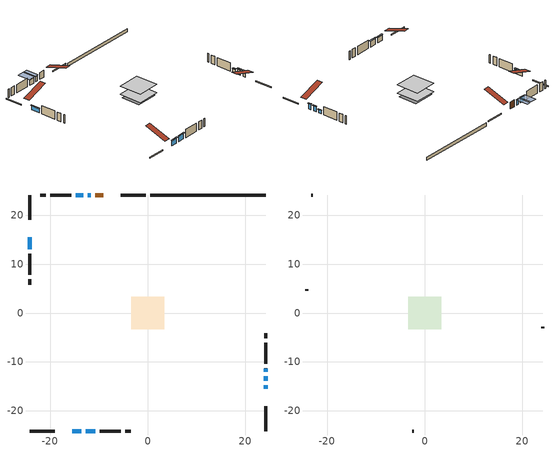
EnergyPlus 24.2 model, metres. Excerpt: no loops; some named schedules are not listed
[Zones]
conditioned space
 floor outside (Floor1 construction): -1.43,-1.43 -1.43,1.43 1.43,1.43 1.43,-1.43 z0.61
 floor adiabatic (Floor3 construction): -2.95,-2.95 -2.95,2.95 2.95,2.95 2.95,-2.95 z0.61
 floor adiabatic (AdiabaticFloorConstruction): -3.36,-3.36 -3.36,3.36 3.36,3.36 3.36,-3.36 z0.61
 floor foundation (Slab1 construction): -3.13,-2.78 -3.13,2.78 3.13,2.78 3.13,-2.78 z-0.3
 wall outside (RimJoist1 construction): -0.38,24.2 -5.5,24.2 / -24.2,-24.2 -19.09,-24.2 / -24.2,24.2 -24.2,19.09 / 24.2,-24.2 24.2,-19.09 z0.61:0.91
 wall outside (AdiabaticWallConstruction 1): -9.08,24.2 -10.74,24.2 z0.61:2.64
 wall outside (AdiabaticWallConstruction): 24.2,-15.5 24.2,-14.79 / -11.67,24.2 -12.28,24.2 z0.61:2.14; 24.2,-13.86 24.2,-13.02 z0.61:2.06; 24.2,-12.1 24.2,-11.38 z0.61:1.58; -15.5,-24.2 -13.67,-24.2 / -13.21,24.2 -14.73,24.2 z0.61:2.13; -12.74,-24.2 -10.81,-24.2 z0.61:2.26; -24.2,15.5 -24.2,13.06 z0.61:1.83
 wall outside (Wall1 construction): -15.66,24.2 -19.96,24.2 / -9.89,-24.2 -5.58,-24.2 / -24.2,12.13 -24.2,7.83 / 24.2,-10.46 24.2,-6.15 z0.61:3.05
 wall outside (Wall2 construction): -20.89,24.2 -22.01,24.2 / -4.65,-24.2 -3.53,-24.2 / -24.2,6.9 -24.2,5.78 / 24.2,-5.22 24.2,-4.1 z0.61:3.05
 wall foundation (FoundationWall1 construction): 24.2,24.2 0.55,24.2 z-0.3:0.61
 window (WindowConstruction): 24.2,-15.5 24.2,-14.79 z0.61:2.13
 window (WindowConstruction 1): 24.2,-13.86 24.2,-13.02 z0.61:2.06
 window (WindowConstruction 2): 24.2,-12.1 24.2,-11.38 z0.61:1.58
 window (WindowConstruction 3): -15.5,-24.2 -13.67,-24.2 z0.61:2.13
 window (WindowConstruction 4): -12.74,-24.2 -10.81,-24.2 z0.61:2.26
 window (WindowConstruction 5): -24.2,15.5 -24.2,13.06 z0.61:1.83
 window (WindowConstruction 6): -11.67,24.2 -12.28,24.2 z0.61:2.13
 window (WindowConstruction 7): -13.21,24.2 -14.73,24.2 z0.61:2.13
 door (Door): -9.08,24.2 -10.74,24.2 z0.61:2.64
 ceiling adiabatic (AdiabaticFloorConstruction): 3.36,-3.36 3.36,3.36 -3.36,3.36 -3.36,-3.36 z0.61
attic - vented
 floor to conditioned space (Floor2 construction Reversed): -3.36,-3.36 -3.36,3.36 3.36,3.36 3.36,-3.36 z3.05
 wall outside (Wall3 construction): -22.94,24.2 -23.27,24.2 / -2.61,-24.2 -2.27,-24.2 / -24.2,4.85 -24.2,4.52 / 24.2,-3.18 24.2,-2.84 z0.61:3.05
 roof outside (Roof1 construction): -8.15,24.2,3.05 -8.15,17.65,5.23 -6.42,17.65,5.23 -6.42,24.2,3.05; -16.43,-24.2,3.05 -16.43,-17.65,5.23 -18.16,-17.65,5.23 -18.16,-24.2,3.05; -24.2,16.43,3.05 -17.65,16.43,5.23 -17.65,18.16,5.23 -24.2,18.16,3.05; 24.2,-16.43,3.05 17.65,-16.43,5.23 17.65,-18.16,5.23 24.2,-18.16,3.05
shading: 24.2,-14.59 24.2,-15.7 24.5,-15.7 24.5,-14.59 z2.34; 24.2,-12.82 24.2,-14.06 24.5,-14.06 24.5,-12.82 z2.26; 24.2,-11.18 24.2,-12.3 24.5,-12.3 24.5,-11.18 z1.78; -13.47,-24.2 -15.7,-24.2 -15.7,-24.5 -13.47,-24.5 z2.34; -10.61,-24.2 -12.95,-24.2 -12.95,-24.5 -10.61,-24.5 z2.46; -24.2,12.86 -24.2,15.7 -24.5,15.7 -24.5,12.86 z2.03; -12.48,24.2 -11.47,24.2 -11.47,27.86 -12.48,27.86 z2.34; -14.93,24.2 -13,24.2 -13,27.86 -14.93,27.86 z2.34
[Building]
Building 1: Terrain=Suburbs
[Site:Location]
Windsor AP_ON: Latitude {deg}=42.28; Longitude {deg}=-82.96; Time Zone {hr}=-5; Elevation {m}=190; Keep Site Location Information=Yes
[Site:GroundTemperature:Shallow]
6.34957, 4.46684, 4.31606, 5.20952, 8.79623, 12.3662, 15.4612, 17.4219, 17.5884, 15.9938, 12.9777, 9.51722
[Site:WaterMainsTemperature]
Calculation Method=Schedule; Temperature Schedule=mains temperature schedule
[Material] Roughness=Rough; Thermal Absorptance=0.9
Name | Thickness {m} | Conductivity {W/m-K} | Density {kg/m3} | Specific Heat {J/kg-K} | Solar Absorptance | Visible Absorptance
asphalt or fiberglass shingles | 0.00635 | 0.162714 | 1121.4 | 1465.45 | 0.4 | 0.4
ceiling loosefill ins | 0.169333 | 0.0480833 | 16.02 | 1046.75 | 0.7 | 0.7
ceiling stud and cavity | 0.1397 | 0.226676 | 65.682 | 1177.47 | 0.7 | 0.7
concrete 4.0 in. | 0.1016 | 1.803125 | 2242.8 | 837.4 | 0.7 | 0.7
concrete 8.0 in. | 0.2032 | 1.803125 | 2242.8 | 837.4 | 0.7 | 0.7
door material | 0.04445 | 0.053851 | 512.64 | 1214.23 | 0.7 | 0.7
exterior vertical ins | 0.00202101 | 0.029427 | 32.04 | 1214.23 | 0.7 | 0.7
floor covering | 0.0127 | 9.015625 | 54.468 | 1339.84 | 0.6 | 0.6
floor covering 1 | 0.0127 | 0.0433444 | 54.468 | 1339.84 | 0.6 | 0.6
floor rigid ins; wall rigid ins | 0.512978 | 0.029427 | 32.04 | 1214.23 | 0.7 | 0.7
floor stud and cavity | 0.0889 | 0.194557 | 50.32683 | 1063.81 | 0.7 | 0.7
floor stud and cavity 1 | 0.0889 | 0.342986 | 50.32683 | 1063.81 | 0.7 | 0.7
floor stud and cavity 2 | 0.1397 | 1.75129 | 37.0049 | 1207.88 | 0.7 | 0.7
furniture material conditioned space 1 | 0.1524 | 0.115458 | 640.8 | 1214.23 | 0.6 | 0.6
gypsum board | 0.0127 | 0.160291 | 801 | 837.4 | 0.6 | 0.6
gypsum board 1 | 0.0127 | 0.160291 | 801 | 837.4 | 0.7 | 0.7
osb sheathing 0.5 in. | 0.0127 | 0.115458 | 512.64 | 1214.23 | 0.7 | 0.7
osb sheathing 0.75 in. | 0.01905 | 0.115458 | 512.64 | 1214.23 | 0.7 | 0.7
rim joist stud and cavity | 0.0508 | 0.153904 | 50.32683 | 1063.81 | 0.6 | 0.6
wall stud and cavity | 0.1397 | 1.36813 | 139.0536 | 1170.24 | 0.7 | 0.7
wall stud and cavity 1 | 0.1397 | 1.34494 | 139.0536 | 1170.24 | 0.7 | 0.7
wall stud and cavity 2 | 0.0889 | 6.1454 | 50.32683 | 1063.81 | 0.6 | 0.6
wall stud and cavity 3 | 0.0889 | 0.380278 | 52.3479 | 1209.89 | 0.7 | 0.7
wall stud and cavity 4 | 0.0889 | 0.391764 | 83.0341 | 1211.67 | 0.7 | 0.7
wood siding | 0.0254 | 0.102417 | 544.68 | 1172.36 | 0.84 | 0.84
wood siding 1 | 0.00254 | 0.102417 | 544.68 | 1172.36 | 0.84 | 0.84
wood siding 2; wood siding 3; wood siding 4 | 0.0254 | 0.102417 | 544.68 | 1172.36 | 0.7 | 0.7
[WindowMaterial:SimpleGlazingSystem]
Name | U-Factor {W/m2-K} | Solar Heat Gain Coefficient
WindowMaterial | 2.915653 | 0.47
WindowMaterial 1 | 2.90486 | 0.48
WindowMaterial 2 | 2.95937 | 0.43
WindowMaterial 3 | 2.84581 | 0.54
WindowMaterial 4 | 2.77597 | 0.6
WindowMaterial 5 | 2.83673 | 0.54
WindowMaterial 6 | 2.93155 | 0.45
WindowMaterial 7 | 2.86342 | 0.52
[Construction]
AdiabaticFloorConstruction: floor stud and cavity 2, floor rigid ins, osb sheathing 0.75 in., floor covering 1
AdiabaticWallConstruction: wood siding 3, wall rigid ins, wall stud and cavity 3, gypsum board
AdiabaticWallConstruction 1: wood siding 4, wall rigid ins, wall stud and cavity 3, gypsum board
Door: door material
Floor1 construction: floor stud and cavity, floor covering
Floor2 construction Reversed: gypsum board, ceiling stud and cavity, ceiling loosefill ins
Floor3 construction: floor stud and cavity 1, floor covering
FoundationWall1 construction: concrete 8.0 in., gypsum board 1
furniture construction conditioned space 1: furniture material conditioned space 1
PartitionWallConstruction: gypsum board, wall stud and cavity 4, gypsum board
RimJoist1 construction: wood siding 2, rim joist stud and cavity
Roof1 construction: asphalt or fiberglass shingles
Slab1 construction: concrete 4.0 in.
Wall1 construction: wood siding, osb sheathing 0.5 in., wall stud and cavity, gypsum board
Wall2 construction: wood siding, osb sheathing 0.5 in., wall stud and cavity 1, gypsum board
Wall3 construction: wood siding 1, wall stud and cavity 2
WindowConstruction: WindowMaterial
WindowConstruction 1: WindowMaterial 1
WindowConstruction 2: WindowMaterial 2
WindowConstruction 3: WindowMaterial 3
WindowConstruction 4: WindowMaterial 4
WindowConstruction 5: WindowMaterial 5
WindowConstruction 6: WindowMaterial 6
WindowConstruction 7: WindowMaterial 7
[Zone] Multiplier=1; Part of Total Floor Area=Yes
Name | Volume {m3}
attic - vented | 16.0374
conditioned space | 150.7
[Space]
Name | Zone | Volume {m3}
attic - vented 1 | attic - vented | 16.0374
conditioned space 1 | conditioned space | 150.7
[ZoneInfiltration:EffectiveLeakageArea]
infil attic - vented 1: Zone or Space=attic - vented 1; Schedule=Always On Discrete; Effective Air Leakage Area {cm2}=2010.67; Stack Coefficient=0.000321415; Wind Coefficient=1.2113e-05
[ZoneMixing]
whole house fan mix: Zone or Space=attic - vented; Schedule=Always On Continuous; Design Flow Rate Calculation Method=Flow/Zone; Design Flow Rate {m3/s}=0; Source Zone or Space=conditioned space
[SurfaceProperty:ExposedFoundationPerimeter]
Slab1: Exposed Perimeter Calculation Method=TotalExposedPerimeter; Total Exposed Perimeter {m}=23.653
[InternalMass] Zone or ZoneList=conditioned space; Space or SpaceList=conditioned space 1
Name | Construction | Surface Area {m2}
furniture mass conditioned space 1 | furniture construction conditioned space 1 | 49.2241
partition wall mass | PartitionWallConstruction | 88.2202
[Lights]
interior lighting: Zone or ZoneList or Space or SpaceList=conditioned space 1; Schedule=interior lighting schedule; Design Level Calculation Method=LightingLevel; Lighting Level {W}=343.2; Return Air Fraction=0; Fraction Radiant=0.6; Fraction Visible=0.2; Fraction Replaceable=1
[People]
occupants: Zone or ZoneList or Space or SpaceList=conditioned space 1; Number of People Schedule=occupants schedule; Number of People Calculation Method=People; Number of People=3; Fraction Radiant=0.314171; Sensible Heat Fraction=0.56303; Activity Level Schedule=occupants activity schedule; Carbon Dioxide Generation Rate {m3/s-W}=0; Enable ASHRAE 55 Comfort Warnings=No; Mean Radiant Temperature Calculation Type=EnclosureAveraged
[ElectricEquipment] Zone or ZoneList or Space or SpaceList=conditioned space 1; Design Level Calculation Method=EquipmentLevel
Name | Schedule | Design Level {W} | Fraction Latent | Fraction Radiant | Fraction Lost
clothes dryer | clothes dryer schedule | 140.772 | 0.015 | 0.081 | 0.85
clothes washer | clothes washer schedule | 32.1985 | 0.03 | 0.162 | 0.7
cooking range | cooking range schedule | 215.147 | 0.08 | 0.432 | 0.2
dishwasher | dishwasher schedule | 66.8632 | 0.3 | 0.18 | 0.4
fridge | fridge schedule | 72.9452 | 0 | 0.6 | 0
mech vent house fan | mech vent house fan schedule | 0 | 0 | 0 | 1
mech vent house fan cfis | mech vent house fan cfis schedule | 0 | 0 | 0 | 0
misc plug loads | misc plug loads schedule | 494.7 | 0.045 | 0.513 | 0.1
whole house fan | Always On Discrete | 0 | 0 | 0 | 1
[OtherEquipment] Zone or ZoneList or Space or SpaceList=conditioned space 1; Design Level Calculation Method=EquipmentLevel
Name | Fuel Type | Schedule | Design Level {W} | Fraction Latent | Fraction Radiant | Fraction Lost
clothes dryer 1 | Electricity | clothes dryer schedule | 0 | 0.015 | 0.081 | 0.85
cooking range 1 | Electricity | cooking range schedule | 0 | 0.08 | 0.432 | 0.2
general water use latent | None | general water use schedule | 62.594 | 1 | 0 | 0
general water use sensible | None | general water use schedule | -61.6891 | 0 | 0.6 | 0
mech vent house fan latent load | None | Always On Discrete | 0 | 1 | 0 | 0
mech vent house fan sensible load | None | Always On Discrete | 0 | 0 | 0 | 0
water heater energy adjustment1 | Electricity | Always On Discrete | 0.01 | 0 | 0 | 1
[ZoneInfiltration:DesignFlowRate] Zone or ZoneList or Space or SpaceList=conditioned space 1; Schedule=Always On Discrete; Design Flow Rate Calculation Method=Flow/Zone; Design Flow Rate {m3/s}=0
infil flow; natural vent flow; whole house fan flow
[AvailabilityManager:Scheduled]
furnace airloop Availability Manager: Schedule=Always On Discrete
[Foundation:Kiva]
Foundation Kiva 1: Initial Indoor Air Temperature {C}=18; Wall Height Above Grade {m}=0.609996; Wall Depth Below Slab {m}=0.2032; Custom Block Material Name 1=exterior vertical ins; Custom Block Depth 1 {m}=0.910011; Custom Block X Position 1 {m}=0.2159; Custom Block Z Position 1 {m}=0
[Foundation:Kiva:Settings]
Soil Conductivity {W/m-K}=0.849921; Soil Density {kg/m3}=1842.3; Soil Specific Heat {J/kg-K}=418.7; Ground Solar Absorptivity=0.9; Ground Thermal Absorptivity=0.9; Ground Surface Roughness {m}=0.03; Far-Field Width {m}=40; Deep-Ground Boundary Condition=ZeroFlux; Deep-Ground Depth {m}=40; Minimum Cell Dimension {m}=0.2; Maximum Cell Growth Coefficient=3; Simulation Timestep=Timestep
[Exterior:Lights]
exterior lighting: Schedule=exterior lighting schedule; Design Level {W}=75.6
[EnergyManagementSystem:GlobalVariable]
furnace_airloop_Fan_RTF
infil_program_Qfan
infil_program_Qinf
natural_vent_program_Qnv
natural_vent_program_Qwhf
[EnergyManagementSystem:Sensor]
Name | Output:Variable or Output:Meter Index Key | Output:Variable or Output:Meter
airflow_gain | infil flow | Infiltration Sensible Heat Gain Energy
airflow_gain_1 | natural vent flow | Infiltration Sensible Heat Gain Energy
airflow_gain_2 | whole house fan flow | Infiltration Sensible Heat Gain Energy
airflow_loss | infil flow | Infiltration Sensible Heat Loss Energy
airflow_loss_1 | natural vent flow | Infiltration Sensible Heat Loss Energy
airflow_loss_2 | whole house fan flow | Infiltration Sensible Heat Loss Energy
clg_load_cond |  | Cooling:EnergyTransfer:Zone:CONDITIONED SPACE
clg_sp_s; clg_sp_s_1 | cooling setpoint | Schedule Value
clothes_dryer_exhaust_0_sch_s | clothes dryer exhaust 0 schedule | Schedule Value
cool_season | cooling season schedule | Schedule Value
htg_load_cond |  | Heating:EnergyTransfer:Zone:CONDITIONED SPACE
htg_sp_s; htg_sp_s_1 | heating setpoint | Schedule Value
ig_ee_conv | clothes dryer | Electric Equipment Convective Heating Energy
ig_ee_conv_2 | cooking range | Electric Equipment Convective Heating Energy
ig_ee_conv_4 | fridge | Electric Equipment Convective Heating Energy
ig_ee_conv_5 | misc plug loads | Electric Equipment Convective Heating Energy
ig_ee_conv_6 | whole house fan | Electric Equipment Convective Heating Energy
ig_ee_rad | clothes dryer | Electric Equipment Radiant Heating Energy
ig_ee_rad_2 | cooking range | Electric Equipment Radiant Heating Energy
ig_ee_rad_4 | fridge | Electric Equipment Radiant Heating Energy
ig_ee_rad_5 | misc plug loads | Electric Equipment Radiant Heating Energy
ig_ee_rad_6 | whole house fan | Electric Equipment Radiant Heating Energy
ig_lgt_conv | interior lighting | Lights Convective Heating Energy
ig_lgt_rad | interior lighting | Lights Radiant Heating Energy
ig_lgt_vis | interior lighting | Lights Visible Radiation Heating Energy
ig_oe_conv | clothes dryer 1 | Other Equipment Convective Heating Energy
ig_oe_conv_1 | cooking range 1 | Other Equipment Convective Heating Energy
ig_oe_conv_2 | general water use latent | Other Equipment Convective Heating Energy
ig_oe_conv_3 | general water use sensible | Other Equipment Convective Heating Energy
ig_oe_conv_4 | water heater energy adjustment1 | Other Equipment Convective Heating Energy
ig_oe_rad | clothes dryer 1 | Other Equipment Radiant Heating Energy
ig_oe_rad_1 | cooking range 1 | Other Equipment Radiant Heating Energy
ig_oe_rad_2 | general water use latent | Other Equipment Radiant Heating Energy
ig_oe_rad_3 | general water use sensible | Other Equipment Radiant Heating Energy
ig_oe_rad_4 | water heater energy adjustment1 | Other Equipment Radiant Heating Energy
ig_ppl_conv | occupants | People Convective Heating Energy
ig_ppl_rad | occupants | People Radiant Heating Energy
im_conv | furniture mass conditioned space 1 | Surface Inside Face Convection Heat Gain Energy
im_conv_1 | partition wall mass | Surface Inside Face Convection Heat Gain Energy
im_ig | furniture mass conditioned space 1 | Surface Inside Face Internal Gains Radiation Heat Gain Energy
im_ig_1 | partition wall mass | Surface Inside Face Internal Gains Radiation Heat Gain Energy
im_lgt | furniture mass conditioned space 1 | Surface Inside Face Lights Radiation Heat Gain Energy
im_lgt_1 | partition wall mass | Surface Inside Face Lights Radiation Heat Gain Energy
im_sol | furniture mass conditioned space 1 | Surface Inside Face Solar Radiation Heat Gain Energy
im_sol_1 | partition wall mass | Surface Inside Face Solar Radiation Heat Gain Energy
im_surf | furniture mass conditioned space 1 | Surface Inside Face Net Surface Thermal Radiation Heat Gain Energy
im_surf_1 | partition wall mass | Surface Inside Face Net Surface Thermal Radiation Heat Gain Energy
mv_conv | mech vent house fan | Electric Equipment Convective Heating Energy
mv_conv_1 | mech vent house fan cfis | Electric Equipment Convective Heating Energy
mv_conv_2 | mech vent house fan latent load | Other Equipment Convective Heating Energy
mv_conv_3 | mech vent house fan sensible load | Other Equipment Convective Heating Energy
mv_rad | mech vent house fan | Electric Equipment Radiant Heating Energy
mv_rad_1 | mech vent house fan cfis | Electric Equipment Radiant Heating Energy
mv_rad_2 | mech vent house fan latent load | Other Equipment Radiant Heating Energy
mv_rad_3 | mech vent house fan sensible load | Other Equipment Radiant Heating Energy
natural_vent_s | natural vent schedule | Schedule Value
out_pb_s |  | Site Outdoor Air Barometric Pressure
out_wt_s |  | Site Outdoor Air Humidity Ratio
site_vw_s |  | Site Wind Speed
ss_back_out | Window1 | Surface Window Shortwave from Zone Back Out Window Heat Transfer Rate
ss_back_out_1 | Window2 | Surface Window Shortwave from Zone Back Out Window Heat Transfer Rate
ss_back_out_2 | Window3 | Surface Window Shortwave from Zone Back Out Window Heat Transfer Rate
ss_back_out_3 | Window4 | Surface Window Shortwave from Zone Back Out Window Heat Transfer Rate
ss_back_out_4 | Window5 | Surface Window Shortwave from Zone Back Out Window Heat Transfer Rate
ss_back_out_5 | Window6 | Surface Window Shortwave from Zone Back Out Window Heat Transfer Rate
ss_back_out_6 | Window7 | Surface Window Shortwave from Zone Back Out Window Heat Transfer Rate
ss_back_out_7 | Window8 | Surface Window Shortwave from Zone Back Out Window Heat Transfer Rate
ss_conv | Door1 | Surface Inside Face Convection Heat Gain Energy
ss_conv_1 | Window1 | Surface Inside Face Convection Heat Gain Energy
ss_conv_2 | Window2 | Surface Inside Face Convection Heat Gain Energy
ss_conv_3 | Window3 | Surface Inside Face Convection Heat Gain Energy
ss_conv_4 | Window4 | Surface Inside Face Convection Heat Gain Energy
ss_conv_5 | Window5 | Surface Inside Face Convection Heat Gain Energy
ss_conv_6 | Window6 | Surface Inside Face Convection Heat Gain Energy
ss_conv_7 | Window7 | Surface Inside Face Convection Heat Gain Energy
ss_conv_8 | Window8 | Surface Inside Face Convection Heat Gain Energy
ss_ig | Door1 | Surface Inside Face Internal Gains Radiation Heat Gain Energy
ss_ig_1 | Window1 | Surface Inside Face Internal Gains Radiation Heat Gain Energy
ss_ig_2 | Window2 | Surface Inside Face Internal Gains Radiation Heat Gain Energy
ss_ig_3 | Window3 | Surface Inside Face Internal Gains Radiation Heat Gain Energy
ss_ig_4 | Window4 | Surface Inside Face Internal Gains Radiation Heat Gain Energy
ss_ig_5 | Window5 | Surface Inside Face Internal Gains Radiation Heat Gain Energy
ss_ig_6 | Window6 | Surface Inside Face Internal Gains Radiation Heat Gain Energy
ss_ig_7 | Window7 | Surface Inside Face Internal Gains Radiation Heat Gain Energy
ss_ig_8 | Window8 | Surface Inside Face Internal Gains Radiation Heat Gain Energy
ss_lgt | Door1 | Surface Inside Face Lights Radiation Heat Gain Energy
ss_sol | Door1 | Surface Inside Face Solar Radiation Heat Gain Energy
ss_surf | Door1 | Surface Inside Face Net Surface Thermal Radiation Heat Gain Energy
ss_surf_1 | Window1 | Surface Inside Face Net Surface Thermal Radiation Heat Gain Energy
ss_surf_2 | Window2 | Surface Inside Face Net Surface Thermal Radiation Heat Gain Energy
ss_surf_3 | Window3 | Surface Inside Face Net Surface Thermal Radiation Heat Gain Energy
ss_surf_4 | Window4 | Surface Inside Face Net Surface Thermal Radiation Heat Gain Energy
ss_surf_5 | Window5 | Surface Inside Face Net Surface Thermal Radiation Heat Gain Energy
ss_surf_6 | Window6 | Surface Inside Face Net Surface Thermal Radiation Heat Gain Energy
ss_surf_7 | Window7 | Surface Inside Face Net Surface Thermal Radiation Heat Gain Energy
ss_surf_8 | Window8 | Surface Inside Face Net Surface Thermal Radiation Heat Gain Energy
ss_trans_in | Window1 | Surface Window Transmitted Solar Radiation Rate
ss_trans_in_1 | Window2 | Surface Window Transmitted Solar Radiation Rate
ss_trans_in_2 | Window3 | Surface Window Transmitted Solar Radiation Rate
ss_trans_in_3 | Window4 | Surface Window Transmitted Solar Radiation Rate
ss_trans_in_4 | Window5 | Surface Window Transmitted Solar Radiation Rate
ss_trans_in_5 | Window6 | Surface Window Transmitted Solar Radiation Rate
ss_trans_in_6 | Window7 | Surface Window Transmitted Solar Radiation Rate
ss_trans_in_7 | Window8 | Surface Window Transmitted Solar Radiation Rate
ss_trans_out | Window1 | Surface Inside Face Initial Transmitted Diffuse Transmitted Out Window Solar Radiation Rate
ss_trans_out_1 | Window2 | Surface Inside Face Initial Transmitted Diffuse Transmitted Out Window Solar Radiation Rate
ss_trans_out_2 | Window3 | Surface Inside Face Initial Transmitted Diffuse Transmitted Out Window Solar Radiation Rate
ss_trans_out_3 | Window4 | Surface Inside Face Initial Transmitted Diffuse Transmitted Out Window Solar Radiation Rate
ss_trans_out_4 | Window5 | Surface Inside Face Initial Transmitted Diffuse Transmitted Out Window Solar Radiation Rate
ss_trans_out_5 | Window6 | Surface Inside Face Initial Transmitted Diffuse Transmitted Out Window Solar Radiation Rate
ss_trans_out_6 | Window7 | Surface Inside Face Initial Transmitted Diffuse Transmitted Out Window Solar Radiation Rate
ss_trans_out_7 | Window8 | Surface Inside Face Initial Transmitted Diffuse Transmitted Out Window Solar Radiation Rate
s_conv | Floor1 | Surface Inside Face Convection Heat Gain Energy
s_conv_1 | Floor2 | Surface Inside Face Convection Heat Gain Energy
s_conv_10 | Slab1 | Surface Inside Face Convection Heat Gain Energy
s_conv_11 | Wall1:0 | Surface Inside Face Convection Heat Gain Energy
s_conv_12 | Wall1:180 | Surface Inside Face Convection Heat Gain Energy
s_conv_13 | Wall1:270 | Surface Inside Face Convection Heat Gain Energy
s_conv_14 | Wall1:90 | Surface Inside Face Convection Heat Gain Energy
s_conv_15 | Wall2:0 | Surface Inside Face Convection Heat Gain Energy
s_conv_16 | Wall2:180 | Surface Inside Face Convection Heat Gain Energy
s_conv_17 | Wall2:270 | Surface Inside Face Convection Heat Gain Energy
s_conv_18 | Wall2:90 | Surface Inside Face Convection Heat Gain Energy
s_conv_2 | Floor3 | Surface Inside Face Convection Heat Gain Energy
s_conv_3 | FoundationWall1 | Surface Inside Face Convection Heat Gain Energy
s_conv_4 | inferred conditioned ceiling | Surface Inside Face Convection Heat Gain Energy
s_conv_5 | inferred conditioned floor | Surface Inside Face Convection Heat Gain Energy
s_conv_6 | RimJoist1:0 | Surface Inside Face Convection Heat Gain Energy
s_conv_7 | RimJoist1:180 | Surface Inside Face Convection Heat Gain Energy
s_conv_8 | RimJoist1:270 | Surface Inside Face Convection Heat Gain Energy
s_conv_9 | RimJoist1:90 | Surface Inside Face Convection Heat Gain Energy
s_ig | Floor1 | Surface Inside Face Internal Gains Radiation Heat Gain Energy
s_ig_1 | Floor2 | Surface Inside Face Internal Gains Radiation Heat Gain Energy
s_ig_10 | Slab1 | Surface Inside Face Internal Gains Radiation Heat Gain Energy
s_ig_11 | Wall1:0 | Surface Inside Face Internal Gains Radiation Heat Gain Energy
s_ig_12 | Wall1:180 | Surface Inside Face Internal Gains Radiation Heat Gain Energy
s_ig_13 | Wall1:270 | Surface Inside Face Internal Gains Radiation Heat Gain Energy
s_ig_14 | Wall1:90 | Surface Inside Face Internal Gains Radiation Heat Gain Energy
s_ig_15 | Wall2:0 | Surface Inside Face Internal Gains Radiation Heat Gain Energy
s_ig_16 | Wall2:180 | Surface Inside Face Internal Gains Radiation Heat Gain Energy
s_ig_17 | Wall2:270 | Surface Inside Face Internal Gains Radiation Heat Gain Energy
s_ig_18 | Wall2:90 | Surface Inside Face Internal Gains Radiation Heat Gain Energy
s_ig_2 | Floor3 | Surface Inside Face Internal Gains Radiation Heat Gain Energy
s_ig_3 | FoundationWall1 | Surface Inside Face Internal Gains Radiation Heat Gain Energy
s_ig_4 | inferred conditioned ceiling | Surface Inside Face Internal Gains Radiation Heat Gain Energy
s_ig_5 | inferred conditioned floor | Surface Inside Face Internal Gains Radiation Heat Gain Energy
s_ig_6 | RimJoist1:0 | Surface Inside Face Internal Gains Radiation Heat Gain Energy
s_ig_7 | RimJoist1:180 | Surface Inside Face Internal Gains Radiation Heat Gain Energy
s_ig_8 | RimJoist1:270 | Surface Inside Face Internal Gains Radiation Heat Gain Energy
s_ig_9 | RimJoist1:90 | Surface Inside Face Internal Gains Radiation Heat Gain Energy
s_lgt | Floor1 | Surface Inside Face Lights Radiation Heat Gain Energy
s_lgt_1 | Floor2 | Surface Inside Face Lights Radiation Heat Gain Energy
s_lgt_10 | Slab1 | Surface Inside Face Lights Radiation Heat Gain Energy
s_lgt_11 | Wall1:0 | Surface Inside Face Lights Radiation Heat Gain Energy
s_lgt_12 | Wall1:180 | Surface Inside Face Lights Radiation Heat Gain Energy
s_lgt_13 | Wall1:270 | Surface Inside Face Lights Radiation Heat Gain Energy
s_lgt_14 | Wall1:90 | Surface Inside Face Lights Radiation Heat Gain Energy
s_lgt_15 | Wall2:0 | Surface Inside Face Lights Radiation Heat Gain Energy
s_lgt_16 | Wall2:180 | Surface Inside Face Lights Radiation Heat Gain Energy
s_lgt_17 | Wall2:270 | Surface Inside Face Lights Radiation Heat Gain Energy
s_lgt_18 | Wall2:90 | Surface Inside Face Lights Radiation Heat Gain Energy
s_lgt_2 | Floor3 | Surface Inside Face Lights Radiation Heat Gain Energy
s_lgt_3 | FoundationWall1 | Surface Inside Face Lights Radiation Heat Gain Energy
s_lgt_4 | inferred conditioned ceiling | Surface Inside Face Lights Radiation Heat Gain Energy
s_lgt_5 | inferred conditioned floor | Surface Inside Face Lights Radiation Heat Gain Energy
s_lgt_6 | RimJoist1:0 | Surface Inside Face Lights Radiation Heat Gain Energy
s_lgt_7 | RimJoist1:180 | Surface Inside Face Lights Radiation Heat Gain Energy
s_lgt_8 | RimJoist1:270 | Surface Inside Face Lights Radiation Heat Gain Energy
s_lgt_9 | RimJoist1:90 | Surface Inside Face Lights Radiation Heat Gain Energy
s_sol | Floor1 | Surface Inside Face Solar Radiation Heat Gain Energy
s_sol_1 | Floor2 | Surface Inside Face Solar Radiation Heat Gain Energy
s_sol_10 | Slab1 | Surface Inside Face Solar Radiation Heat Gain Energy
